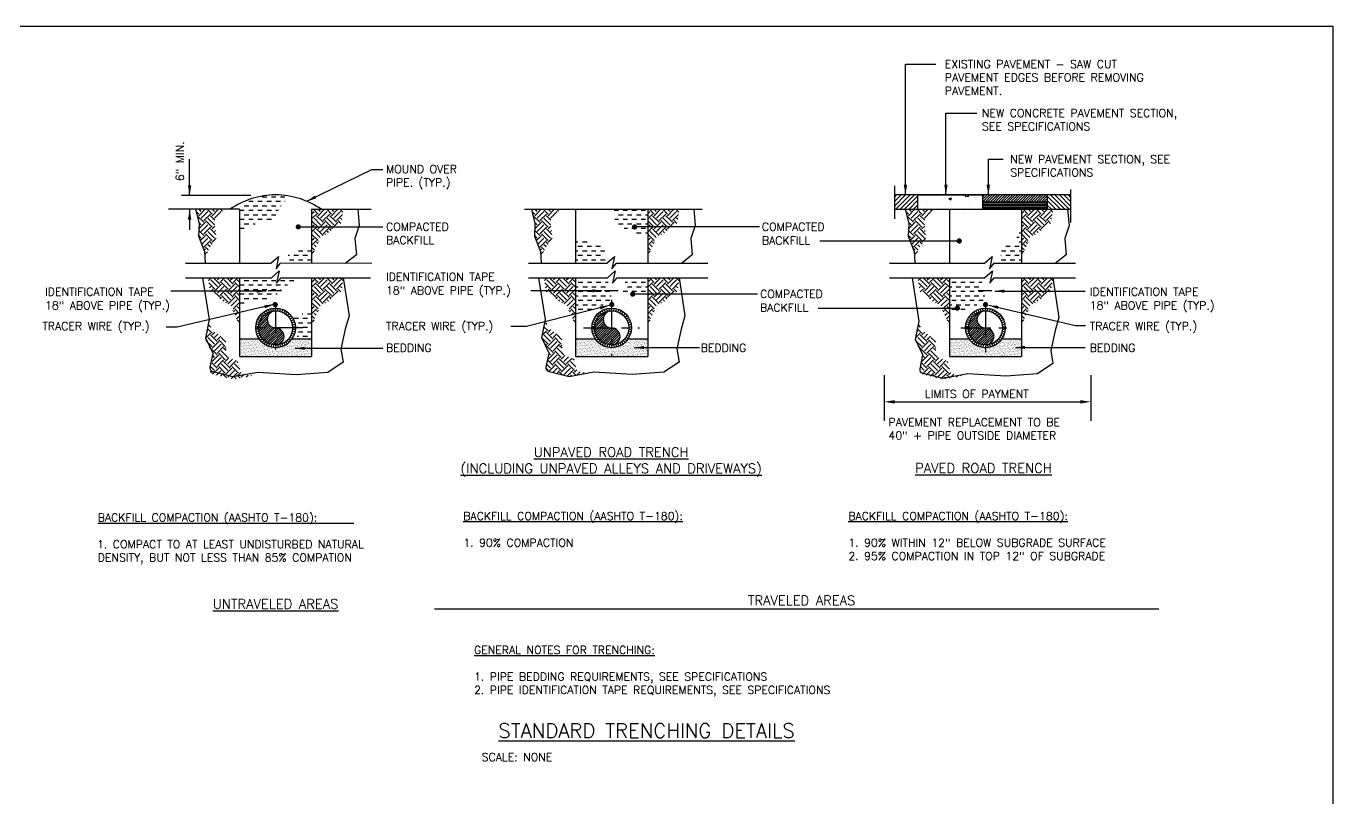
# Model space of a CAD drawing. Header units: inches. Extents: x 3.2 to 30, y 2.6 to 21.9.
# Drawn here: x 13.68 to 30, y 12.25 to 21.9 of the extents above; entities that cross this region are included whole.
import ezdxf
from ezdxf.enums import TextEntityAlignment as Align

# ---------------------------------------------------------------- set-up
doc = ezdxf.new("R2010")
doc.units = ezdxf.units.IN
doc.header["$MEASUREMENT"] = 0
doc.linetypes.add('CL4', pattern=[0.5625, 0.375, -0.0625, 0.0625, -0.0625])
for name, color, linetype in [('W-DETL-CENT', 1, 'CL4'), ('W-DETL-HEVY', 3, 'Continuous'), ('W-DETL-LITE', 1, 'Continuous'), ('W-DETL-MEDI', 2, 'Continuous'), ('W-TEXT-MISC-HEVY', 3, 'Continuous'), ('W-TEXT-MISC-MEDI', 2, 'Continuous'), ('W-TEXT-MISC-XHVY', 4, 'Continuous'), ('X-ANNO-COMM-TXT2', 2, 'Continuous')]:
    doc.layers.add(name, color=color, linetype=linetype)
doc.styles.add('10', font='ROMANS', dxfattribs={"height": 0.1})
doc.styles.add('12', font='ROMANS.shx', dxfattribs={"height": 0.12})
doc.styles.add('18', font='ROMANS.shx', dxfattribs={"height": 0.18})
doc.dimstyles.new('LEADER', dxfattribs={"dimtxt": 0.12, "dimasz": 0.12, "dimexe": 0.18, "dimexo": 0.0625, "dimgap": 0.09, "dimtad": 0, "dimtih": 1, "dimtoh": 1, "dimdec": 4, "dimzin": 0, "dimdsep": 46, "dimtxsty": '12', "dimcen": 0.09, "dimadec": 0, "dimazin": 0, "dimtfac": 1, "dimtdec": 4, "dimtofl": 0, "dimtmove": 0, "dimatfit": 3, "dimfxl": 1, "dimtolj": 1, "dimtzin": 0, "dimarcsym": 0})
pattern_1 = [(45, (-53.54398, -127.36725), (1e-17, 0.16572815), [0.1171875, -0.1171875]), (45, (-53.57506, -127.33617), (1e-17, 0.16572815), [0.1171875, -0.1171875]), (45, (-53.60613, -127.3051), (1e-17, 0.16572815), [0.1171875, -0.1171875]), (135, (-53.60613, -127.28438), (-0.16572815, 2e-17), [0.1171875, -0.1171875]), (135, (-53.57506, -127.25331), (-0.16572815, 2e-17), [0.1171875, -0.1171875]), (135, (-53.54398, -127.22224), (-0.16572815, 2e-17), [0.1171875, -0.1171875])]
pattern_2 = [(45, (-49.34565, -127.36725), (1e-17, 0.16572815), [0.1171875, -0.1171875]), (45, (-49.37672, -127.33617), (1e-17, 0.16572815), [0.1171875, -0.1171875]), (45, (-49.4078, -127.3051), (1e-17, 0.16572815), [0.1171875, -0.1171875]), (135, (-49.4078, -127.28438), (-0.16572815, 2e-17), [0.1171875, -0.1171875]), (135, (-49.37672, -127.25331), (-0.16572815, 2e-17), [0.1171875, -0.1171875]), (135, (-49.34565, -127.22224), (-0.16572815, 2e-17), [0.1171875, -0.1171875])]
pattern_3 = [(45, (-44.67484, -127.36725), (1e-17, 0.16572815), [0.1171875, -0.1171875]), (45, (-44.70591, -127.33617), (1e-17, 0.16572815), [0.1171875, -0.1171875]), (45, (-44.73699, -127.3051), (1e-17, 0.16572815), [0.1171875, -0.1171875]), (135, (-44.73699, -127.28438), (-0.16572815, 2e-17), [0.1171875, -0.1171875]), (135, (-44.70591, -127.25331), (-0.16572815, 2e-17), [0.1171875, -0.1171875]), (135, (-44.67484, -127.22224), (-0.16572815, 2e-17), [0.1171875, -0.1171875])]

# ---------------------------------------------------------------- blocks, each defined once
blk = doc.blocks.new('*X39')
at = {"color": 0}
for p, q in [((22.78, 9.375), (22.812, 9.375)), ((22.812, 9.312), (22.875, 9.312)), ((22.875, 9.375), (22.938, 9.375)), ((22.938, 9.312), (23, 9.312)), ((23, 9.375), (23.062, 9.375)), ((23.062, 9.312), (23.125, 9.312)), ((23.125, 9.375), (23.188, 9.375)), ((23.188, 9.312), (23.229, 9.312)), ((22.78, 9.25), (22.812, 9.25)), ((22.78, 9.125), (22.812, 9.125)), ((22.812, 9.188), (22.875, 9.188)), ((22.875, 9.25), (22.938, 9.25)), ((22.875, 9.125), (22.938, 9.125)), ((22.938, 9.188), (23, 9.188)), ((23, 9.25), (23.062, 9.25)), ((23, 9.125), (23.062, 9.125)), ((23.062, 9.188), (23.125, 9.188)), ((23.125, 9.25), (23.188, 9.25)), ((23.125, 9.125), (23.188, 9.125)), ((23.188, 9.188), (23.25, 9.188)), ((23.25, 9.125), (23.27, 9.125)), ((22.78, 9), (22.812, 9)), ((22.812, 9.062), (22.875, 9.062)), ((22.812, 8.938), (22.875, 8.938)), ((22.875, 9), (22.938, 9)), ((22.938, 9.062), (23, 9.062)), ((22.938, 8.938), (23, 8.938)), ((23, 9), (23.062, 9)), ((23.062, 9.062), (23.125, 9.062)), ((23.125, 9), (23.158, 9)), ((23.188, 9.062), (23.25, 9.062))]:
    blk.add_line(p, q, dxfattribs=at)
blk = doc.blocks.new('*X37')
at = {"color": 0}
for p, q in [((19.817, 10.312), (19.875, 10.312)), ((19.825, 10.188), (19.875, 10.188)), ((19.875, 10.25), (19.938, 10.25)), ((19.938, 10.312), (20, 10.312)), ((19.938, 10.188), (20, 10.188)), ((20, 10.25), (20.062, 10.25)), ((20.062, 10.312), (20.125, 10.312)), ((20.062, 10.188), (20.125, 10.188)), ((20.125, 10.25), (20.188, 10.25)), ((20.188, 10.312), (20.25, 10.312)), ((20.188, 10.188), (20.25, 10.188)), ((20.25, 10.25), (20.28, 10.25)), ((19.875, 10.125), (19.938, 10.125)), ((19.952, 10.062), (20, 10.062)), ((20, 10.125), (20.062, 10.125)), ((20.062, 10.062), (20.125, 10.062)), ((20.125, 10.125), (20.188, 10.125)), ((20.125, 10), (20.188, 10)), ((20.188, 10.062), (20.25, 10.062)), ((20.25, 10.125), (20.28, 10.125)), ((20.25, 10), (20.28, 10)), ((19.28, 9.875), (19.312, 9.875)), ((19.312, 9.812), (19.375, 9.812)), ((19.375, 9.875), (19.438, 9.875)), ((19.438, 9.812), (19.5, 9.812)), ((19.562, 9.812), (19.623, 9.812)), ((19.28, 9.75), (19.312, 9.75)), ((19.28, 9.625), (19.312, 9.625)), ((19.312, 9.688), (19.375, 9.688)), ((19.375, 9.75), (19.438, 9.75)), ((19.375, 9.625), (19.438, 9.625)), ((19.438, 9.688), (19.5, 9.688)), ((19.5, 9.75), (19.562, 9.75)), ((19.5, 9.625), (19.562, 9.625)), ((19.562, 9.688), (19.625, 9.688)), ((19.625, 9.75), (19.685, 9.75)), ((19.625, 9.625), (19.688, 9.625)), ((19.968, 9.312), (20, 9.312)), ((20, 9.375), (20.062, 9.375)), ((20.062, 9.312), (20.125, 9.312)), ((20.125, 9.375), (20.188, 9.375)), ((20.188, 9.312), (20.25, 9.312)), ((20.25, 9.375), (20.28, 9.375)), ((19.938, 9.188), (20, 9.188)), ((20, 9.25), (20.062, 9.25)), ((20.062, 9.188), (20.125, 9.188)), ((20.125, 9.25), (20.188, 9.25)), ((20.188, 9.188), (20.25, 9.188)), ((20.25, 9.25), (20.28, 9.25))]:
    blk.add_line(p, q, dxfattribs=at)
blk = doc.blocks.new('*X41')
at = {"color": 0}
for p, q in [((21.804, 17.694), (21.811, 17.701)), ((21.529, 17.375), (21.696, 17.542)), ((21.532, 17.333), (21.7, 17.502)), ((21.533, 17.423), (21.706, 17.596)), ((21.539, 17.296), (21.712, 17.469)), ((21.547, 17.481), (21.753, 17.687)), ((21.549, 17.262), (21.728, 17.442)), ((21.598, 17.576), (21.657, 17.636)), ((21.562, 17.231), (21.749, 17.418)), ((21.578, 17.202), (21.774, 17.399)), ((21.596, 17.176), (21.804, 17.385)), ((21.616, 17.152), (21.84, 17.376)), ((21.638, 17.13), (21.881, 17.373)), ((21.662, 17.11), (21.916, 17.364)), ((21.689, 17.092), (21.945, 17.349)), ((21.717, 17.077), (21.97, 17.33)), ((21.749, 17.064), (21.991, 17.306)), ((21.783, 17.054), (22.007, 17.278)), ((21.82, 17.047), (22.018, 17.245)), ((21.862, 17.045), (22.021, 17.204)), ((21.918, 17.057), (22.01, 17.148))]:
    blk.add_line(p, q, dxfattribs=at)
blk = doc.blocks.new('*X34')
at = {"color": 0}
for p, q in [((15.25, 10.375), (15.312, 10.375)), ((15.312, 10.438), (15.375, 10.438)), ((15.375, 10.375), (15.438, 10.375)), ((15.438, 10.438), (15.5, 10.438)), ((15.5, 10.5), (15.562, 10.5)), ((15.5, 10.375), (15.562, 10.375)), ((15.562, 10.438), (15.625, 10.438)), ((15.625, 10.5), (15.688, 10.5)), ((15.625, 10.375), (15.688, 10.375)), ((15.688, 10.438), (15.75, 10.438)), ((15.75, 10.5), (15.812, 10.5)), ((15.75, 10.375), (15.76, 10.375)), ((15.812, 10.438), (15.815, 10.438)), ((15.185, 10.25), (15.188, 10.25)), ((15.188, 10.312), (15.25, 10.312)), ((15.188, 10.188), (15.25, 10.188)), ((15.25, 10.25), (15.312, 10.25)), ((15.312, 10.312), (15.375, 10.312)), ((15.312, 10.188), (15.375, 10.188)), ((15.375, 10.25), (15.438, 10.25)), ((15.438, 10.312), (15.5, 10.312)), ((15.438, 10.188), (15.5, 10.188)), ((15.5, 10.25), (15.562, 10.25)), ((15.562, 10.312), (15.625, 10.312)), ((15.562, 10.188), (15.625, 10.188)), ((15.625, 10.25), (15.688, 10.25)), ((15.688, 10.312), (15.718, 10.312)), ((15.185, 10.125), (15.188, 10.125)), ((15.188, 10.062), (15.247, 10.062)), ((15.25, 10.125), (15.312, 10.125)), ((15.375, 10.125), (15.399, 10.125))]:
    blk.add_line(p, q, dxfattribs=at)
blk = doc.blocks.new('*X33')
at = {"color": 0}
for p, q in [((15.185, 9.375), (15.188, 9.375)), ((15.188, 9.312), (15.25, 9.312)), ((15.25, 9.375), (15.312, 9.375)), ((15.312, 9.312), (15.375, 9.312)), ((15.375, 9.375), (15.438, 9.375)), ((15.438, 9.312), (15.5, 9.312)), ((15.5, 9.375), (15.562, 9.375)), ((15.562, 9.312), (15.625, 9.312)), ((15.625, 9.375), (15.688, 9.375)), ((15.688, 9.312), (15.75, 9.312)), ((15.75, 9.375), (15.812, 9.375)), ((15.812, 9.312), (15.85, 9.312)), ((15.875, 9.375), (15.938, 9.375)), ((15.185, 9.25), (15.188, 9.25)), ((15.185, 9.125), (15.188, 9.125)), ((15.188, 9.188), (15.25, 9.188)), ((15.25, 9.25), (15.312, 9.25)), ((15.25, 9.125), (15.312, 9.125)), ((15.312, 9.188), (15.375, 9.188)), ((15.375, 9.25), (15.438, 9.25)), ((15.375, 9.125), (15.438, 9.125)), ((15.438, 9.188), (15.5, 9.188)), ((15.5, 9.25), (15.562, 9.25)), ((15.5, 9.125), (15.562, 9.125)), ((15.562, 9.188), (15.625, 9.188)), ((15.625, 9.25), (15.688, 9.25)), ((15.688, 9.188), (15.706, 9.188)), ((15.75, 9.25), (15.759, 9.25)), ((15.188, 9.062), (15.25, 9.062))]:
    blk.add_line(p, q, dxfattribs=at)
blk = doc.blocks.new('*X35')
at = {"color": 0}
for p, q in [((15.861, 9.688), (15.875, 9.688)), ((15.875, 9.625), (15.938, 9.625)), ((15.938, 9.688), (16, 9.688)), ((16, 9.625), (16.062, 9.625)), ((16.002, 9.75), (16.062, 9.75)), ((16.062, 9.688), (16.125, 9.688)), ((16.125, 9.75), (16.185, 9.75)), ((16.125, 9.625), (16.185, 9.625))]:
    blk.add_line(p, q, dxfattribs=at)
blk = doc.blocks.new('*X36')
at = {"color": 0}
for p, q in [((15.938, 8.812), (16, 8.812)), ((16, 8.75), (16.062, 8.75)), ((16.052, 8.875), (16.062, 8.875)), ((16.062, 8.812), (16.125, 8.812)), ((16.125, 8.875), (16.185, 8.875)), ((16.125, 8.75), (16.185, 8.75)), ((15.985, 8.688), (16, 8.688)), ((15.985, 8.562), (16, 8.562)), ((16, 8.625), (16.062, 8.625)), ((16.062, 8.688), (16.125, 8.688)), ((16.062, 8.562), (16.125, 8.562)), ((16.125, 8.625), (16.185, 8.625))]:
    blk.add_line(p, q, dxfattribs=at)
blk = doc.blocks.new('*X38')
at = {"color": 0}
for p, q in [((23.75, 10), (23.78, 10)), ((23.562, 9.812), (23.625, 9.812)), ((23.688, 9.812), (23.75, 9.812)), ((23.716, 9.938), (23.75, 9.938)), ((23.75, 9.875), (23.78, 9.875)), ((23.494, 9.688), (23.5, 9.688)), ((23.5, 9.625), (23.562, 9.625)), ((23.504, 9.75), (23.562, 9.75)), ((23.562, 9.688), (23.625, 9.688)), ((23.625, 9.75), (23.688, 9.75)), ((23.625, 9.625), (23.688, 9.625)), ((23.688, 9.688), (23.75, 9.688)), ((23.75, 9.75), (23.78, 9.75)), ((23.75, 9.625), (23.78, 9.625))]:
    blk.add_line(p, q, dxfattribs=at)
blk = doc.blocks.new('*X30')
at = {"color": 0}
for p, q in [((11.463, 20.691), (11.528, 20.756)), ((11.463, 20.726), (11.493, 20.756)), ((11.464, 20.656), (11.564, 20.756)), ((11.499, 20.656), (11.599, 20.756)), ((11.534, 20.656), (11.634, 20.756)), ((11.57, 20.656), (11.67, 20.756)), ((11.605, 20.656), (11.705, 20.756)), ((11.64, 20.656), (11.74, 20.756)), ((11.676, 20.656), (11.776, 20.756)), ((11.711, 20.656), (11.811, 20.756)), ((11.746, 20.656), (11.846, 20.756)), ((11.782, 20.656), (11.882, 20.756)), ((11.817, 20.656), (11.917, 20.756)), ((11.852, 20.656), (11.952, 20.756)), ((11.888, 20.656), (11.988, 20.756)), ((11.923, 20.656), (12.023, 20.756)), ((11.959, 20.656), (12.059, 20.756)), ((11.994, 20.656), (12.094, 20.756)), ((12.029, 20.656), (12.129, 20.756)), ((12.065, 20.656), (12.165, 20.756)), ((12.1, 20.656), (12.2, 20.756)), ((12.135, 20.656), (12.235, 20.756)), ((12.171, 20.656), (12.271, 20.756)), ((12.206, 20.656), (12.306, 20.756)), ((12.241, 20.656), (12.341, 20.756)), ((12.277, 20.656), (12.363, 20.742)), ((12.312, 20.656), (12.363, 20.707)), ((12.347, 20.656), (12.363, 20.671))]:
    blk.add_line(p, q, dxfattribs=at)
blk = doc.blocks.new('*X40')
at = {"color": 0}
for p, q in [((10.924, 6.656), (11.734, 6.656)), ((10.924, 6.638), (11.734, 6.638)), ((10.924, 6.619), (11.734, 6.619)), ((10.924, 6.6), (11.734, 6.6)), ((10.924, 6.581), (11.734, 6.581))]:
    blk.add_line(p, q, dxfattribs=at)
blk = doc.blocks.new('*X31')
at = {"color": 0}
for p, q in [((12.544, 20.557), (12.363, 20.739)), ((12.606, 20.557), (12.407, 20.756)), ((12.668, 20.557), (12.469, 20.756)), ((12.686, 20.601), (12.531, 20.756)), ((12.686, 20.663), (12.593, 20.756)), ((12.686, 20.725), (12.655, 20.756)), ((12.482, 20.557), (12.363, 20.677)), ((12.42, 20.557), (12.363, 20.615))]:
    blk.add_line(p, q, dxfattribs=at)
blk = doc.blocks.new('*X32')
at = {"color": 0}
for p, q in [((10.734, 20.716), (10.734, 20.716)), ((10.791, 20.737), (10.791, 20.737)), ((10.923, 20.686), (10.923, 20.686)), ((10.954, 20.701), (10.954, 20.701)), ((10.997, 20.703), (11.032, 20.716)), ((10.997, 20.703), (11.022, 20.686)), ((11.001, 20.705), (11.001, 20.705)), ((11.022, 20.686), (11.032, 20.716)), ((11.112, 20.711), (11.112, 20.711)), ((11.214, 20.738), (11.214, 20.738)), ((11.223, 20.741), (11.237, 20.756)), ((11.223, 20.741), (11.267, 20.734)), ((11.267, 20.734), (11.264, 20.756)), ((11.267, 20.693), (11.267, 20.693)), ((11.428, 20.753), (11.428, 20.753)), ((11.429, 20.749), (11.429, 20.749)), ((10.702, 20.669), (10.702, 20.669)), ((10.797, 20.67), (10.797, 20.67)), ((10.982, 20.562), (10.982, 20.562)), ((11.208, 20.572), (11.208, 20.572)), ((11.274, 20.612), (11.274, 20.612)), ((11.421, 20.572), (11.421, 20.572))]:
    blk.add_line(p, q, dxfattribs=at)

msp = doc.modelspace()

# ---------------------------------------------------------------- hatches: boundary and pattern name
at = {"layer": 'W-DETL-LITE'}
h = msp.add_hatch(dxfattribs=at)
h.set_pattern_fill('EARTH', color=256, scale=0.46875, angle=45, style=0)
h.set_pattern_definition(pattern_1)
h.paths.add_polyline_path([(15.791, 19.61), (16.151, 19.61), (16.048, 19.508), (16.03, 19.458), (16.037, 19.38), (16.044, 19.341), (16.051, 19.241), (16.019, 19.198), (15.976, 19.141), (15.909, 19.016), (15.905, 19.082), (15.829, 19.272), (15.837, 19.431)])
h = msp.add_hatch(dxfattribs=at)
h.set_pattern_fill('EARTH', color=256, scale=0.46875, angle=45, style=0)
h.set_pattern_definition(pattern_1)
h.paths.add_polyline_path([(17.641, 19.61), (17.244, 19.61), (17.244, 19.017), (17.327, 19.195), (17.345, 19.255), (17.448, 19.312), (17.512, 19.366), (17.544, 19.38), (17.612, 19.437)])
h = msp.add_hatch(dxfattribs=at)
h.set_pattern_fill('EARTH', color=256, scale=0.46875, angle=45, style=0)
h.set_pattern_definition(pattern_2)
h.paths.add_polyline_path([(19.99, 19.61), (20.349, 19.61), (20.246, 19.508), (20.228, 19.458), (20.235, 19.38), (20.242, 19.341), (20.25, 19.241), (20.218, 19.198), (20.175, 19.141), (20.107, 19.016), (20.103, 19.082), (20.028, 19.272), (20.035, 19.431)])
h = msp.add_hatch(dxfattribs=at)
h.set_pattern_fill('EARTH', color=256, scale=0.46875, angle=45, style=0)
h.set_pattern_definition(pattern_2)
h.paths.add_polyline_path([(21.839, 19.61), (21.443, 19.61), (21.443, 19.017), (21.525, 19.195), (21.543, 19.255), (21.647, 19.312), (21.711, 19.366), (21.743, 19.38), (21.81, 19.437)])
h = msp.add_hatch(dxfattribs=at)
h.set_pattern_fill('EARTH', color=256, scale=0.46875, angle=45, style=0)
h.set_pattern_definition(pattern_3)
h.paths.add_polyline_path([(24.661, 19.61), (25.02, 19.61), (24.917, 19.508), (24.899, 19.458), (24.906, 19.38), (24.913, 19.341), (24.92, 19.241), (24.888, 19.198), (24.846, 19.141), (24.778, 19.016), (24.774, 19.082), (24.698, 19.272), (24.706, 19.431)])
h = msp.add_hatch(dxfattribs=at)
h.set_pattern_fill('EARTH', color=256, scale=0.46875, angle=45, style=0)
h.set_pattern_definition(pattern_3)
h.paths.add_polyline_path([(26.51, 19.61), (26.113, 19.61), (26.113, 19.017), (26.196, 19.195), (26.214, 19.255), (26.317, 19.312), (26.381, 19.366), (26.414, 19.38), (26.481, 19.437)])
h = msp.add_hatch(dxfattribs=at)
h.set_pattern_fill('EARTH', color=256, scale=0.46875, angle=45, style=0)
h.set_pattern_definition([(135, (87.1324, -128.22225), (-1e-17, 0.16572815), [0.1171875, -0.1171875]), (135, (87.16347, -128.19117), (-1e-17, 0.16572815), [0.1171875, -0.1171875]), (135, (87.19455, -128.1601), (-1e-17, 0.16572815), [0.1171875, -0.1171875]), (45, (87.19455, -128.13938), (0.16572815, 2e-17), [0.1171875, -0.1171875]), (45, (87.16347, -128.10831), (0.16572815, 2e-17), [0.1171875, -0.1171875]), (45, (87.1324, -128.07724), (0.16572815, 2e-17), [0.1171875, -0.1171875])])
h.paths.add_polyline_path([(15.948, 18.755), (16.344, 18.755), (16.344, 18.162), (16.261, 18.34), (16.244, 18.4), (16.14, 18.457), (16.076, 18.511), (16.044, 18.525), (15.976, 18.582)])
h = msp.add_hatch(dxfattribs=at)
h.set_pattern_fill('EARTH', color=256, scale=0.46875, angle=45, style=0)
h.set_pattern_definition([(45, (-53.54398, -128.22225), (1e-17, 0.16572815), [0.1171875, -0.1171875]), (45, (-53.57506, -128.19117), (1e-17, 0.16572815), [0.1171875, -0.1171875]), (45, (-53.60613, -128.1601), (1e-17, 0.16572815), [0.1171875, -0.1171875]), (135, (-53.60613, -128.13938), (-0.16572815, 2e-17), [0.1171875, -0.1171875]), (135, (-53.57506, -128.10831), (-0.16572815, 2e-17), [0.1171875, -0.1171875]), (135, (-53.54398, -128.07724), (-0.16572815, 2e-17), [0.1171875, -0.1171875])])
h.paths.add_polyline_path([(17.641, 18.755), (17.244, 18.755), (17.244, 18.162), (17.327, 18.34), (17.345, 18.4), (17.448, 18.457), (17.512, 18.511), (17.544, 18.525), (17.612, 18.582)])
h = msp.add_hatch(dxfattribs=at)
h.set_pattern_fill('EARTH', color=256, scale=0.46875, angle=45, style=0)
h.set_pattern_definition([(135, (91.33073, -128.22225), (-1e-17, 0.16572815), [0.1171875, -0.1171875]), (135, (91.36181, -128.19117), (-1e-17, 0.16572815), [0.1171875, -0.1171875]), (135, (91.39288, -128.1601), (-1e-17, 0.16572815), [0.1171875, -0.1171875]), (45, (91.39288, -128.13938), (0.16572815, 2e-17), [0.1171875, -0.1171875]), (45, (91.36181, -128.10831), (0.16572815, 2e-17), [0.1171875, -0.1171875]), (45, (91.33073, -128.07724), (0.16572815, 2e-17), [0.1171875, -0.1171875])])
h.paths.add_polyline_path([(20.146, 18.755), (20.543, 18.755), (20.543, 18.162), (20.46, 18.34), (20.442, 18.4), (20.339, 18.457), (20.274, 18.511), (20.242, 18.525), (20.175, 18.582)])
h = msp.add_hatch(dxfattribs=at)
h.set_pattern_fill('EARTH', color=256, scale=0.46875, angle=45, style=0)
h.set_pattern_definition([(45, (-49.34565, -128.22225), (1e-17, 0.16572815), [0.1171875, -0.1171875]), (45, (-49.37672, -128.19117), (1e-17, 0.16572815), [0.1171875, -0.1171875]), (45, (-49.4078, -128.1601), (1e-17, 0.16572815), [0.1171875, -0.1171875]), (135, (-49.4078, -128.13938), (-0.16572815, 2e-17), [0.1171875, -0.1171875]), (135, (-49.37672, -128.10831), (-0.16572815, 2e-17), [0.1171875, -0.1171875]), (135, (-49.34565, -128.07724), (-0.16572815, 2e-17), [0.1171875, -0.1171875])])
h.paths.add_polyline_path([(21.839, 18.755), (21.443, 18.755), (21.443, 18.162), (21.525, 18.34), (21.543, 18.4), (21.647, 18.457), (21.711, 18.511), (21.743, 18.525), (21.81, 18.582)])
h = msp.add_hatch(dxfattribs=at)
h.set_pattern_fill('EARTH', color=256, scale=0.46875, angle=45, style=0)
h.set_pattern_definition([(135, (96.00154, -128.22225), (-1e-17, 0.16572815), [0.1171875, -0.1171875]), (135, (96.03262, -128.19117), (-1e-17, 0.16572815), [0.1171875, -0.1171875]), (135, (96.06369, -128.1601), (-1e-17, 0.16572815), [0.1171875, -0.1171875]), (45, (96.06369, -128.13938), (0.16572815, 2e-17), [0.1171875, -0.1171875]), (45, (96.03262, -128.10831), (0.16572815, 2e-17), [0.1171875, -0.1171875]), (45, (96.00154, -128.07724), (0.16572815, 2e-17), [0.1171875, -0.1171875])])
h.paths.add_polyline_path([(24.817, 18.755), (25.213, 18.755), (25.213, 18.162), (25.131, 18.34), (25.113, 18.4), (25.009, 18.457), (24.945, 18.511), (24.913, 18.525), (24.845, 18.582)])
h = msp.add_hatch(dxfattribs=at)
h.set_pattern_fill('EARTH', color=256, scale=0.46875, angle=45, style=0)
h.set_pattern_definition([(45, (-44.67484, -128.22225), (1e-17, 0.16572815), [0.1171875, -0.1171875]), (45, (-44.70591, -128.19117), (1e-17, 0.16572815), [0.1171875, -0.1171875]), (45, (-44.73699, -128.1601), (1e-17, 0.16572815), [0.1171875, -0.1171875]), (135, (-44.73699, -128.13938), (-0.16572815, 2e-17), [0.1171875, -0.1171875]), (135, (-44.70591, -128.10831), (-0.16572815, 2e-17), [0.1171875, -0.1171875]), (135, (-44.67484, -128.07724), (-0.16572815, 2e-17), [0.1171875, -0.1171875])])
h.paths.add_polyline_path([(26.51, 18.755), (26.113, 18.755), (26.113, 18.162), (26.196, 18.34), (26.214, 18.4), (26.317, 18.457), (26.381, 18.511), (26.414, 18.525), (26.481, 18.582)])
h = msp.add_hatch(dxfattribs=at)
h.set_pattern_fill('EARTH', color=256, scale=0.46875, angle=45, style=0)
h.set_pattern_definition(pattern_1)
edge = h.paths.add_edge_path()
edge.add_line((16.506, 17.527), (16.415, 17.545))
edge.add_line((16.415, 17.545), (16.384, 17.55))
edge.add_line((16.384, 17.55), (16.356, 17.576))
edge.add_line((16.356, 17.576), (16.344, 17.617))
edge.add_line((16.344, 17.617), (16.333, 17.676))
edge.add_line((16.333, 17.676), (16.314, 17.711))
edge.add_line((16.314, 17.711), (16.278, 17.729))
edge.add_line((16.278, 17.729), (16.218, 17.747))
edge.add_line((16.218, 17.747), (16.177, 17.78))
edge.add_line((16.177, 17.78), (16.173, 17.881))
edge.add_line((16.173, 17.881), (16.174, 17.965))
edge.add_line((16.174, 17.965), (16.132, 18.01))
edge.add_line((16.132, 18.01), (16.061, 18.054))
edge.add_line((16.061, 18.054), (15.989, 18.116))
edge.add_line((15.989, 18.116), (15.968, 18.199))
edge.add_line((15.968, 18.199), (15.922, 17.97))
edge.add_line((15.922, 17.97), (16.014, 17.777))
edge.add_line((16.014, 17.777), (15.978, 17.604))
edge.add_arc((16.027, 17.594), 0.05, 168.2315, 255.964)
edge.add_line((16.014, 17.545), (16.261, 17.484))
edge.add_line((16.261, 17.484), (16.506, 17.527))
h = msp.add_hatch(dxfattribs=at)
h.set_pattern_fill('EARTH', color=256, scale=0.46875, angle=45, style=0)
h.set_pattern_definition([(45, (-49.34565, -127.33653), (1e-17, 0.16572815), [0.1171875, -0.1171875]), (45, (-49.37672, -127.30546), (1e-17, 0.16572815), [0.1171875, -0.1171875]), (45, (-49.4078, -127.27438), (1e-17, 0.16572815), [0.1171875, -0.1171875]), (135, (-49.4078, -127.25367), (-0.16572815, 2e-17), [0.1171875, -0.1171875]), (135, (-49.37672, -127.22259), (-0.16572815, 2e-17), [0.1171875, -0.1171875]), (135, (-49.34565, -127.19152), (-0.16572815, 2e-17), [0.1171875, -0.1171875])])
edge = h.paths.add_edge_path()
edge.add_line((20.704, 17.56), (20.613, 17.576))
edge.add_line((20.613, 17.576), (20.582, 17.581))
edge.add_line((20.582, 17.581), (20.555, 17.607))
edge.add_line((20.555, 17.607), (20.543, 17.648))
edge.add_line((20.543, 17.648), (20.532, 17.707))
edge.add_line((20.532, 17.707), (20.513, 17.742))
edge.add_line((20.513, 17.742), (20.477, 17.76))
edge.add_line((20.477, 17.76), (20.417, 17.778))
edge.add_line((20.417, 17.778), (20.376, 17.811))
edge.add_line((20.376, 17.811), (20.371, 17.912))
edge.add_line((20.371, 17.912), (20.372, 17.996))
edge.add_line((20.372, 17.996), (20.33, 18.04))
edge.add_line((20.33, 18.04), (20.259, 18.085))
edge.add_line((20.259, 18.085), (20.187, 18.147))
edge.add_line((20.187, 18.147), (20.166, 18.233))
edge.add_line((20.166, 18.233), (20.12, 18.003))
edge.add_line((20.12, 18.003), (20.212, 17.81))
edge.add_line((20.212, 17.81), (20.176, 17.637))
edge.add_arc((20.225, 17.628), 0.0505, 168.779, 255.4165)
edge.add_line((20.213, 17.579), (20.46, 17.517))
edge.add_line((20.46, 17.517), (20.704, 17.56))
h = msp.add_hatch(dxfattribs=at)
h.set_pattern_fill('EARTH', color=256, scale=0.46875, angle=45, style=0)
h.set_pattern_definition(pattern_3)
edge = h.paths.add_edge_path()
edge.add_line((25.375, 17.527), (25.284, 17.545))
edge.add_line((25.284, 17.545), (25.253, 17.55))
edge.add_line((25.253, 17.55), (25.225, 17.576))
edge.add_line((25.225, 17.576), (25.213, 17.617))
edge.add_line((25.213, 17.617), (25.203, 17.676))
edge.add_line((25.203, 17.676), (25.183, 17.711))
edge.add_line((25.183, 17.711), (25.147, 17.729))
edge.add_line((25.147, 17.729), (25.087, 17.747))
edge.add_line((25.087, 17.747), (25.047, 17.78))
edge.add_line((25.047, 17.78), (25.042, 17.881))
edge.add_line((25.042, 17.881), (25.043, 17.965))
edge.add_line((25.043, 17.965), (25.001, 18.01))
edge.add_line((25.001, 18.01), (24.93, 18.054))
edge.add_line((24.93, 18.054), (24.858, 18.116))
edge.add_line((24.858, 18.116), (24.837, 18.199))
edge.add_line((24.837, 18.199), (24.791, 17.97))
edge.add_line((24.791, 17.97), (24.883, 17.777))
edge.add_line((24.883, 17.777), (24.847, 17.604))
edge.add_arc((24.896, 17.594), 0.05, 168.2315, 255.964)
edge.add_line((24.884, 17.545), (25.131, 17.484))
edge.add_line((25.131, 17.484), (25.375, 17.527))
h = msp.add_hatch(dxfattribs=at)
h.set_pattern_fill('AR-SAND', color=256, scale=0.015625, style=0)
h.set_pattern_definition([(37.5, (-43.463738, -127.36725), (-0.0009842712, 0.0301066214), [0, -0.02375, 0, -0.0265625, 0, -0.025390625]), (7.5, (-43.463738, -127.36725), (0.027652761, 0.044096032), [0, -0.0128125, 0, -0.02140625, 0, -0.008203125]), (327.5, (-43.482957, -127.36725), (0.0486584666, 8.84227e-05), [0, -0.0078125, 0, -0.028125, 0, -0.03671875]), (317.5, (-43.482957, -127.36725), (0.046970728, 0.013713681), [0, -0.00390625, 0, -0.0184375, 0, -0.02109375])])
h.paths.add_polyline_path([(16.588, 17.99), (16.344, 17.99), (16.344, 17.771), (17.244, 17.771), (17.244, 17.99), (17.001, 17.99, -0.537761)])
h = msp.add_hatch(dxfattribs=at)
h.set_pattern_fill('AR-SAND', color=256, scale=0.015625, style=0)
h.set_pattern_definition([(37.5, (-39.265403, -127.36725), (-0.0009842712, 0.0301066214), [0, -0.02375, 0, -0.0265625, 0, -0.025390625]), (7.5, (-39.265403, -127.36725), (0.027652761, 0.044096032), [0, -0.0128125, 0, -0.02140625, 0, -0.008203125]), (327.5, (-39.284622, -127.36725), (0.0486584666, 8.84227e-05), [0, -0.0078125, 0, -0.028125, 0, -0.03671875]), (317.5, (-39.284622, -127.36725), (0.046970728, 0.013713681), [0, -0.00390625, 0, -0.0184375, 0, -0.02109375])])
h.paths.add_polyline_path([(21.443, 17.771), (21.443, 17.99), (21.199, 17.99, -0.537761), (20.786, 17.99), (20.543, 17.99), (20.543, 17.771)])
h = msp.add_hatch(dxfattribs=at)
h.set_pattern_fill('AR-SAND', color=256, scale=0.015625, style=0)
h.set_pattern_definition([(37.5, (-34.594594, -127.36725), (-0.0009842712, 0.0301066214), [0, -0.02375, 0, -0.0265625, 0, -0.025390625]), (7.5, (-34.594594, -127.36725), (0.027652761, 0.044096032), [0, -0.0128125, 0, -0.02140625, 0, -0.008203125]), (327.5, (-34.613812, -127.36725), (0.0486584666, 8.84227e-05), [0, -0.0078125, 0, -0.028125, 0, -0.03671875]), (317.5, (-34.613812, -127.36725), (0.046970728, 0.013713681), [0, -0.00390625, 0, -0.0184375, 0, -0.02109375])])
h.paths.add_polyline_path([(25.457, 17.99), (25.213, 17.99), (25.213, 17.771), (26.113, 17.771), (26.113, 17.99), (25.87, 17.99, -0.537761)])

# ---------------------------------------------------------------- linework, layer by layer
at = {"layer": 'DEFPOINTS'}
msp.add_lwpolyline([(3.17, 21.9), (30.005, 21.9), (30.005, 2.601), (3.17, 2.601)], close=True, dxfattribs=at)
at = {"layer": 'W-DETL-CENT'}
for p, q in [((20.993, 18.476), (20.993, 17.777)), ((16.794, 18.433), (16.794, 17.813)), ((25.663, 18.393), (25.663, 17.813)), ((17.135, 18.127), (16.511, 18.127)), ((20.643, 18.127), (21.342, 18.127)), ((25.356, 18.127), (25.996, 18.127))]:
    msp.add_line(p, q, dxfattribs=at)
at = {"layer": 'W-DETL-HEVY'}
for p, q in [((26.727, 19.789), (24.526, 19.789)), ((24.816, 19.789), (25.626, 19.789)), ((16.344, 19.61), (15.457, 19.61)), ((16.344, 19.61), (16.344, 18.935)), ((17.244, 19.61), (17.987, 19.61)), ((17.244, 19.61), (17.244, 18.935)), ((19.905, 19.61), (22.123, 19.61)), ((20.543, 19.61), (20.543, 18.935)), ((21.443, 19.61), (21.443, 18.935)), ((25.213, 19.61), (25.213, 18.935)), ((26.113, 19.61), (26.113, 18.935)), ((16.344, 18.755), (16.344, 17.771)), ((17.244, 18.755), (17.244, 17.771)), ((20.543, 18.755), (20.543, 17.771)), ((21.443, 18.755), (21.443, 17.771)), ((25.213, 18.755), (25.213, 17.771)), ((26.113, 18.755), (26.113, 17.771)), ((16.344, 17.99), (16.588, 17.99)), ((17.244, 17.987), (16.998, 17.987)), ((20.543, 17.99), (20.786, 17.99)), ((21.199, 17.99), (21.443, 17.99)), ((25.213, 17.99), (25.457, 17.99)), ((25.87, 17.99), (26.113, 17.99)), ((16.344, 17.771), (17.244, 17.771)), ((20.543, 17.771), (21.443, 17.771)), ((25.213, 17.771), (26.113, 17.771))]:
    msp.add_line(p, q, dxfattribs=at)
for points in [[(15.791, 19.61), (15.837, 19.431), (15.829, 19.272), (15.905, 19.082), (15.913, 18.935)], [(17.821, 19.61), (17.84, 19.408), (17.785, 19.243), (17.803, 19.041), (17.665, 18.933)], [(19.99, 19.61), (20.035, 19.431), (20.028, 19.272), (20.103, 19.082), (20.111, 18.935)], [(22.02, 19.61), (22.038, 19.408), (21.983, 19.243), (22.001, 19.041), (21.864, 18.933)], [(24.661, 19.61), (24.706, 19.431), (24.698, 19.272), (24.774, 19.082), (24.782, 18.935)], [(26.691, 19.61), (26.709, 19.408), (26.654, 19.243), (26.672, 19.041), (26.535, 18.933)]]:
    msp.add_lwpolyline(points, dxfattribs=at)
for points in [[(17.638, 18.755), (17.711, 18.276), (17.665, 18.11), (17.61, 17.863), (17.638, 17.698), (17.445, 17.569), (17.05, 17.542), (16.573, 17.569), (16.261, 17.514), (16.014, 17.576, -0.402669), (15.978, 17.635), (16.014, 17.808), (15.922, 18), (15.968, 18.23), (15.884, 18.755)], [(21.837, 18.755), (21.909, 18.278), (21.863, 18.113), (21.808, 17.866), (21.836, 17.7), (21.643, 17.572), (21.249, 17.544), (20.772, 17.572), (20.46, 17.517), (20.213, 17.579, -0.402669), (20.176, 17.637), (20.212, 17.81), (20.12, 18.003), (20.166, 18.233), (20.083, 18.755)], [(26.504, 18.755), (26.58, 18.258), (26.534, 18.093), (26.479, 17.845), (26.507, 17.68), (26.314, 17.551), (25.92, 17.524), (25.442, 17.551), (25.131, 17.496), (24.884, 17.558, -0.402669), (24.847, 17.617), (24.883, 17.79), (24.791, 17.983), (24.837, 18.212), (24.751, 18.755)]]:
    msp.add_lwpolyline(points, format="xyb", dxfattribs=at)
for centre, start, end in [((16.799, 18.783), 90.2675, 124.7849), ((16.79, 18.783), 55.2151, 89.7325)]:
    msp.add_arc(centre, 1.007, start, end, dxfattribs=at)
at = {"layer": 'W-DETL-LITE'}
for p, q in [((24.526, 19.902), (24.526, 19.492)), ((24.816, 19.789), (24.816, 19.609)), ((25.626, 19.789), (25.626, 19.61)), ((26.436, 19.789), (26.436, 19.61)), ((26.727, 19.856), (26.727, 19.446)), ((25.213, 19.609), (24.526, 19.609)), ((25.626, 19.61), (24.816, 19.609)), ((25.213, 19.61), (26.113, 19.61)), ((26.436, 19.699), (25.626, 19.699)), ((26.113, 19.61), (26.727, 19.61)), ((16.648, 18.282), (16.625, 18.307)), ((16.669, 18.299), (16.649, 18.327)), ((16.692, 18.313), (16.675, 18.344)), ((16.716, 18.325), (16.703, 18.357)), ((16.741, 18.333), (16.733, 18.366)), ((16.768, 18.338), (16.763, 18.372)), ((16.794, 18.34), (16.794, 18.374)), ((16.821, 18.338), (16.825, 18.372)), ((16.847, 18.333), (16.856, 18.366)), ((16.873, 18.325), (16.885, 18.357)), ((16.897, 18.313), (16.913, 18.344)), ((16.919, 18.299), (16.94, 18.327)), ((16.94, 18.282), (16.964, 18.307)), ((20.847, 18.282), (20.823, 18.307)), ((20.867, 18.299), (20.847, 18.327)), ((20.89, 18.313), (20.873, 18.344)), ((20.914, 18.325), (20.901, 18.357)), ((20.94, 18.333), (20.931, 18.366)), ((20.966, 18.338), (20.962, 18.372)), ((20.993, 18.34), (20.993, 18.374)), ((21.019, 18.338), (21.024, 18.372)), ((21.046, 18.333), (21.054, 18.366)), ((21.071, 18.325), (21.084, 18.357)), ((21.095, 18.313), (21.112, 18.344)), ((21.118, 18.299), (21.138, 18.327)), ((21.138, 18.282), (21.162, 18.307)), ((25.518, 18.282), (25.494, 18.307)), ((25.538, 18.299), (25.518, 18.327)), ((25.561, 18.313), (25.544, 18.344)), ((25.585, 18.325), (25.572, 18.357)), ((25.61, 18.333), (25.602, 18.366)), ((25.637, 18.338), (25.632, 18.372)), ((25.663, 18.34), (25.663, 18.374)), ((25.69, 18.338), (25.694, 18.372)), ((25.716, 18.333), (25.725, 18.366)), ((25.742, 18.325), (25.754, 18.357)), ((25.766, 18.313), (25.783, 18.344)), ((25.789, 18.299), (25.809, 18.327)), ((25.809, 18.282), (25.833, 18.307)), ((16.582, 18.14), (16.547, 18.142)), ((16.585, 18.167), (16.551, 18.173)), ((16.592, 18.192), (16.559, 18.203)), ((16.601, 18.217), (16.57, 18.232)), ((16.614, 18.241), (16.585, 18.259)), ((16.63, 18.262), (16.604, 18.284)), ((16.958, 18.262), (16.985, 18.284)), ((16.974, 18.241), (17.003, 18.259)), ((16.987, 18.217), (17.018, 18.232)), ((16.997, 18.192), (17.03, 18.203)), ((17.003, 18.167), (17.037, 18.173)), ((17.007, 18.14), (17.041, 18.142)), ((20.78, 18.14), (20.746, 18.142)), ((20.783, 18.167), (20.749, 18.173)), ((20.79, 18.192), (20.757, 18.203)), ((20.8, 18.217), (20.769, 18.232)), ((20.813, 18.241), (20.784, 18.259)), ((20.828, 18.262), (20.802, 18.284)), ((21.157, 18.262), (21.183, 18.284)), ((21.172, 18.241), (21.202, 18.259)), ((21.185, 18.217), (21.216, 18.232)), ((21.195, 18.192), (21.228, 18.203)), ((21.202, 18.167), (21.236, 18.173)), ((21.205, 18.14), (21.24, 18.142)), ((25.451, 18.14), (25.416, 18.142)), ((25.454, 18.167), (25.42, 18.173)), ((25.461, 18.192), (25.428, 18.203)), ((25.471, 18.217), (25.439, 18.232)), ((25.484, 18.241), (25.454, 18.259)), ((25.499, 18.262), (25.473, 18.284)), ((25.827, 18.262), (25.854, 18.284)), ((25.843, 18.241), (25.872, 18.259)), ((25.856, 18.217), (25.887, 18.232)), ((25.866, 18.192), (25.899, 18.203)), ((25.873, 18.167), (25.906, 18.173)), ((25.876, 18.14), (25.91, 18.142)), ((16.582, 18.113), (16.547, 18.111)), ((16.585, 18.087), (16.551, 18.08)), ((16.592, 18.061), (16.559, 18.05)), ((16.601, 18.036), (16.57, 18.021)), ((16.614, 18.013), (16.585, 17.994)), ((16.63, 17.991), (16.604, 17.969)), ((16.648, 17.971), (16.625, 17.946)), ((16.94, 17.971), (16.964, 17.946)), ((16.958, 17.991), (16.985, 17.969)), ((16.974, 18.013), (17.003, 17.994)), ((16.987, 18.036), (17.018, 18.021)), ((16.997, 18.061), (17.03, 18.05)), ((17.003, 18.087), (17.037, 18.08)), ((17.007, 18.113), (17.041, 18.111)), ((20.78, 18.113), (20.746, 18.111)), ((20.783, 18.087), (20.749, 18.08)), ((20.79, 18.061), (20.757, 18.05)), ((20.8, 18.036), (20.769, 18.021)), ((20.813, 18.013), (20.784, 17.994)), ((20.828, 17.991), (20.802, 17.969)), ((20.847, 17.971), (20.823, 17.946)), ((21.138, 17.971), (21.162, 17.946)), ((21.157, 17.991), (21.183, 17.969)), ((21.172, 18.013), (21.202, 17.994)), ((21.185, 18.036), (21.216, 18.021)), ((21.195, 18.061), (21.228, 18.05)), ((21.202, 18.087), (21.236, 18.08)), ((21.205, 18.113), (21.24, 18.111)), ((25.451, 18.113), (25.416, 18.111)), ((25.454, 18.087), (25.42, 18.08)), ((25.461, 18.061), (25.428, 18.05)), ((25.471, 18.036), (25.439, 18.021)), ((25.484, 18.013), (25.454, 17.994)), ((25.499, 17.991), (25.473, 17.969)), ((25.518, 17.971), (25.494, 17.946)), ((25.809, 17.971), (25.833, 17.946)), ((25.827, 17.991), (25.854, 17.969)), ((25.843, 18.013), (25.872, 17.994)), ((25.856, 18.036), (25.887, 18.021)), ((25.866, 18.061), (25.899, 18.05)), ((25.873, 18.087), (25.906, 18.08)), ((25.876, 18.113), (25.91, 18.111)), ((16.669, 17.954), (16.649, 17.926)), ((16.692, 17.94), (16.675, 17.91)), ((16.716, 17.929), (16.703, 17.897)), ((16.741, 17.92), (16.733, 17.887)), ((16.768, 17.915), (16.763, 17.881)), ((16.794, 17.914), (16.794, 17.879)), ((16.821, 17.915), (16.825, 17.881)), ((16.847, 17.92), (16.856, 17.887)), ((16.873, 17.929), (16.885, 17.897)), ((16.897, 17.94), (16.913, 17.91)), ((16.919, 17.954), (16.94, 17.926)), ((20.867, 17.954), (20.847, 17.926)), ((20.89, 17.94), (20.873, 17.91)), ((20.914, 17.929), (20.901, 17.897)), ((20.94, 17.92), (20.931, 17.887)), ((20.966, 17.915), (20.962, 17.881)), ((20.993, 17.914), (20.993, 17.879)), ((21.019, 17.915), (21.024, 17.881)), ((21.046, 17.92), (21.054, 17.887)), ((21.071, 17.929), (21.084, 17.897)), ((21.095, 17.94), (21.112, 17.91)), ((21.118, 17.954), (21.138, 17.926)), ((25.538, 17.954), (25.518, 17.926)), ((25.561, 17.94), (25.544, 17.91)), ((25.585, 17.929), (25.572, 17.897)), ((25.61, 17.92), (25.602, 17.887)), ((25.637, 17.915), (25.632, 17.881)), ((25.663, 17.914), (25.663, 17.879)), ((25.69, 17.915), (25.694, 17.881)), ((25.716, 17.92), (25.725, 17.887)), ((25.742, 17.929), (25.754, 17.897)), ((25.766, 17.94), (25.783, 17.91)), ((25.789, 17.954), (25.809, 17.926))]:
    msp.add_line(p, q, dxfattribs=at)
msp.add_lwpolyline([(25.626, 19.61), (26.436, 19.61), (26.436, 19.699), (25.626, 19.699)], close=True, dxfattribs=at)
for centre, start, end in [((16.796, 18.233), 90.7284, 269.2716), ((20.994, 18.233), 90.7284, 269.2716), ((25.665, 18.233), 90.7284, 269.2716), ((16.793, 18.02), 270.7284, 89.2716), ((20.991, 18.02), 270.7284, 89.2716), ((25.662, 18.02), 270.7284, 89.2716)]:
    msp.add_arc(centre, 0.107, start, end, dxfattribs=at)
at = {"layer": 'W-DETL-MEDI'}
for p, q in [((16.734, 18.935), (16.832, 19.021)), ((16.832, 19.021), (16.799, 18.865)), ((20.931, 18.935), (21.029, 19.021)), ((21.029, 19.021), (20.996, 18.865)), ((25.651, 18.935), (25.749, 19.021)), ((25.749, 19.021), (25.715, 18.865)), ((15.669, 18.935), (16.734, 18.935)), ((16.742, 18.755), (16.84, 18.841)), ((16.799, 18.865), (16.855, 18.935)), ((16.84, 18.841), (16.807, 18.685)), ((17.996, 18.931), (16.855, 18.935)), ((19.955, 18.935), (20.931, 18.935)), ((20.939, 18.755), (21.037, 18.841)), ((20.996, 18.865), (21.052, 18.935)), ((21.037, 18.841), (21.003, 18.685)), ((21.052, 18.935), (22.196, 18.935)), ((24.464, 18.935), (25.651, 18.935)), ((25.653, 18.755), (25.751, 18.841)), ((25.715, 18.865), (25.772, 18.935)), ((25.751, 18.841), (25.717, 18.685)), ((25.772, 18.935), (26.788, 18.935)), ((15.669, 18.755), (16.742, 18.755)), ((16.807, 18.685), (16.863, 18.755)), ((16.863, 18.755), (17.979, 18.755)), ((19.953, 18.755), (20.939, 18.755)), ((21.003, 18.685), (21.06, 18.755)), ((21.06, 18.755), (22.196, 18.755)), ((24.464, 18.755), (25.653, 18.755)), ((25.717, 18.685), (25.774, 18.755)), ((25.774, 18.755), (26.788, 18.755))]:
    msp.add_line(p, q, dxfattribs=at)
for centre, radius in [((16.794, 18.127), 0.248), ((16.794, 18.127), 0.213), ((20.993, 18.127), 0.248), ((20.993, 18.127), 0.213), ((25.663, 18.127), 0.248), ((25.663, 18.127), 0.213)]:
    msp.add_circle(centre, radius, dxfattribs=at)
at = {"layer": 'W-TEXT-MISC-HEVY'}
msp.add_line((18.778, 14.615), (27.831, 14.615), dxfattribs=at)
at = {"layer": 'W-TEXT-MISC-MEDI'}
for p, q in [((24.664, 19.789), (24.664, 21.424)), ((24.664, 21.424), (25.043, 21.424)), ((25.17, 19.789), (25.17, 20.813)), ((25.17, 20.813), (25.555, 20.813)), ((15.72, 19.781), (15.72, 20.238)), ((25.7, 19.789), (25.7, 20.237)), ((25.7, 20.237), (25.886, 20.237)), ((16.483, 19.781), (15.62, 19.781)), ((15.72, 19.61), (15.72, 19.354)), ((17.077, 19.39), (18.134, 19.39)), ((22.839, 19.389), (21.28, 19.389)), ((23.596, 19.214), (25.336, 19.214)), ((22.816, 18.549), (21.256, 18.549)), ((23.573, 18.374), (25.313, 18.374)), ((24.399, 17.535), (24.399, 16.967)), ((26.98, 17.535), (26.98, 16.967)), ((24.45, 17.203), (26.885, 17.203)), ((14.571, 15.685), (17.771, 15.685))]:
    msp.add_line(p, q, dxfattribs=at)
at = {"layer": 'W-TEXT-MISC-MEDI', "const_width": 0.0323}
for points in [[(17.061, 19.39, 1), (17.093, 19.39, 1)], [(21.263, 19.389, 1), (21.296, 19.389, 1)], [(25.32, 19.214, 1), (25.353, 19.214, 1)], [(21.24, 18.549, 1), (21.272, 18.549, 1)], [(16.773, 18.418, 1), (16.806, 18.418, 1)], [(20.979, 18.418, 1), (21.011, 18.418, 1)], [(25.297, 18.374, 1), (25.329, 18.374, 1)], [(25.648, 18.418, 1), (25.68, 18.418, 1)]]:
    msp.add_lwpolyline(points, format="xyb", close=True, dxfattribs=at)
at = {"layer": 'W-TEXT-MISC-MEDI'}
for points in [[(15.741, 19.911), (15.698, 19.911), (15.72, 19.781)], [(24.686, 19.919), (24.643, 19.919), (24.664, 19.789)], [(25.191, 19.919), (25.148, 19.919), (25.17, 19.789)], [(25.721, 19.919), (25.678, 19.919), (25.7, 19.789)], [(15.698, 19.48), (15.741, 19.48), (15.72, 19.61)], [(24.529, 17.181), (24.529, 17.224), (24.399, 17.203)], [(26.85, 17.181), (26.85, 17.224), (26.98, 17.203)]]:
    msp.add_solid(points, dxfattribs=at)
at = {"layer": 'W-TEXT-MISC-XHVY'}
for p, q in [((16.869, 18.591), (16.7, 18.591)), ((21.075, 18.591), (20.905, 18.591)), ((25.744, 18.591), (25.574, 18.591))]:
    msp.add_line(p, q, dxfattribs=at)

# ---------------------------------------------------------------- block references
at = {"layer": 'W-DETL-LITE'}
for name, p, xscale, yscale, zscale in [('*X34', (2.678, 10.317), 0.9000000000000008, 0.9000000000000008, 0.9000000000000008), ('*X31', (35.943, 1.109), -0.9000000000000008, 0.8999999999999915, 0.9000000000000001), ('*X32', (15.31, 1.109), 0.9000000000000008, 0.9000000000000008, 0.9000000000000008), ('*X30', (15.31, 1.109), 0.9000000000000008, 0.9000000000000008, 0.9000000000000008), ('*X31', (15.31, 1.109), 0.9000000000000008, 0.9000000000000008, 0.9000000000000008), ('*X37', (3.191, 10.317), 0.9000000000000008, 0.9000000000000008, 0.9000000000000008), ('*X38', (4.712, 10.317), 0.9000000000000008, 0.9000000000000008, 0.9000000000000008), ('*X35', (2.678, 10.317), 0.9000000000000008, 0.9000000000000008, 0.9000000000000008), ('*X33', (2.678, 10.284), 0.9000000000000008, 0.9000000000000008, 0.9000000000000008), ('*X39', (0.045, 10.317), 0.9000000000000008, 0.9000000000000008, 0.9000000000000008), ('*X39', (4.712, 10.317), 0.9000000000000008, 0.9000000000000008, 0.9000000000000008), ('*X41', (2.671, 6.901), 0.6460923988798051, 0.6460923988798051, 0.6460923988798051), ('*X36', (2.678, 10.317), 0.9000000000000008, 0.9000000000000008, 0.9000000000000008), ('*X41', (6.87, 6.901), 0.6460923988798051, 0.6460923988798051, 0.6460923988798051), ('*X41', (11.541, 6.901), 0.6460923988798051, 0.6460923988798051, 0.6460923988798051)]:
    msp.add_blockref(name, p, dxfattribs=dict(at, xscale=xscale, yscale=yscale, zscale=zscale))
at = {"layer": 'W-DETL-MEDI'}
msp.add_blockref('*X40', (14.703, 13.033), dxfattribs=at)

# ---------------------------------------------------------------- texts
at = {"layer": 'W-TEXT-MISC-HEVY', "style": '12'}
for s, p in [('%%UUNPAVED ROAD TRENCH', (20.987, 16.513)), ('%%U(INCLUDING UNPAVED ALLEYS AND DRIVEWAYS)', (20.987, 16.31)), ('%%UPAVED ROAD TRENCH', (25.639, 16.314)), ('%%UUNTRAVELED AREAS', (16.794, 14.615)), ('TRAVELED AREAS', (23.366, 14.66))]:
    msp.add_text(s, height=0.12, dxfattribs=at).set_placement(p, align=Align.CENTER)
at = {"layer": 'W-TEXT-MISC-MEDI', "style": '10'}
msp.add_text('6" MIN.', height=0.1, rotation=90, dxfattribs=at).set_placement((15.648, 19.962))
for s, p in [('COMPACTED', (22.87, 19.341)), ('BACKFILL', (22.87, 19.17)), ('IDENTIFICATION TAPE', (18.173, 18.717)), ('IDENTIFICATION TAPE', (13.913, 18.53)), ('18" ABOVE PIPE (TYP.)', (18.173, 18.546)), ('IDENTIFICATION TAPE', (26.967, 18.53)), ('18" ABOVE PIPE (TYP.)', (13.913, 18.358)), ('COMPACTED', (22.847, 18.501)), ('18" ABOVE PIPE (TYP.)', (26.967, 18.358)), ('BACKFILL', (22.847, 18.33)), ('TRACER WIRE (TYP.)', (13.879, 18.099)), ('TRACER WIRE (TYP.)', (18.173, 18.099)), ('TRACER WIRE (TYP.)', (26.967, 18.099)), ('BEDDING', (18.173, 17.828)), ('BEDDING', (22.105, 17.828)), ('BEDDING', (26.967, 17.828)), ('LIMITS OF PAYMENT', (24.906, 17.251)), ('PAVEMENT REPLACEMENT TO BE', (24.452, 16.898)), ('40" + PIPE OUTSIDE DIAMETER', (24.452, 16.732)), ('BACKFILL COMPACTION (AASHTO T-180): ', (14.571, 15.705)), ('1. COMPACT TO AT LEAST UNDISTURBED NATURAL ', (14.562, 15.372)), ('DENSITY, BUT NOT LESS THAN 85%%% COMPATION', (14.571, 15.205)), ('SCALE: NONE', (19.369, 12.71))]:
    msp.add_text(s, height=0.1, dxfattribs=at).set_placement(p)
at = {"layer": 'W-TEXT-MISC-MEDI', "char_height": 0.1, "attachment_point": 1, "style": '10'}
for s, insert, width in [('EXISTING PAVEMENT - SAW CUT PAVEMENT EDGES BEFORE REMOVING PAVEMENT.', (25.156, 21.475), 2.88672), ('NEW CONCRETE PAVEMENT SECTION, SEE SPECIFICATIONS', (25.62, 20.863), 2.65625), ('NEW PAVEMENT SECTION, SEE SPECIFICATIONS', (25.974, 20.286), 2.6563), ('MOUND OVER PIPE. (TYP.)', (18.173, 20.163), 1.02233), ('COMPACTED BACKFILL', (18.173, 19.441), 0.84286), ('{\\LBACKFILL COMPACTION (AASHTO T-180): \\P\\P}1. 90% COMPACTION', (19.139, 15.825), 3.90625), ('{\\LBACKFILL COMPACTION (AASHTO T-180): \\P\\P}1. 90% WITHIN 12" BELOW SUBGRADE SURFACE\\P2. 95% COMPACTION IN TOP 12" OF SUBGRADE', (23.95, 15.825), 3.90625), ('{\\LGENERAL NOTES FOR TRENCHING:\\P\\P}1. PIPE BEDDING REQUIREMENTS, SEE SPECIFICATIONS\\P2. PIPE IDENTIFICATION TAPE REQUIREMENTS, SEE SPECIFICATIONS', (19.273, 14.15), 6.25)]:
    msp.add_mtext(s, dxfattribs=dict(at, insert=insert, width=width))
at = {"layer": 'W-TEXT-MISC-XHVY', "style": '18'}
msp.add_text('%%USTANDARD TRENCHING DETAILS', height=0.18, dxfattribs=at).set_placement((21.429, 13.002), align=Align.CENTER)

# ---------------------------------------------------------------- leaders
at = {"layer": 'X-ANNO-COMM-TXT2'}
for points in [[(17.184, 19.71), (17.996, 20.108), (18.134, 20.108)], [(16.678, 18.587), (15.622, 18.587), (15.484, 18.587)], [(20.872, 18.591), (20.117, 18.591), (19.985, 18.591)], [(25.779, 18.587), (26.785, 18.587), (26.911, 18.587)], [(16.773, 18.418), (15.564, 18.137), (15.426, 18.137)], [(20.963, 18.406), (19.927, 18.145), (19.734, 18.145)], [(25.704, 18.41), (26.788, 18.156), (26.913, 18.156)], [(17.039, 17.872), (17.941, 17.872), (18.134, 17.872)], [(21.278, 17.881), (21.954, 17.881), (22.091, 17.881)], [(26.039, 17.883), (26.785, 17.883), (26.911, 17.883)]]:
    msp.add_leader(points, dimstyle='LEADER', dxfattribs=at)

doc.saveas('drawing.dxf')
